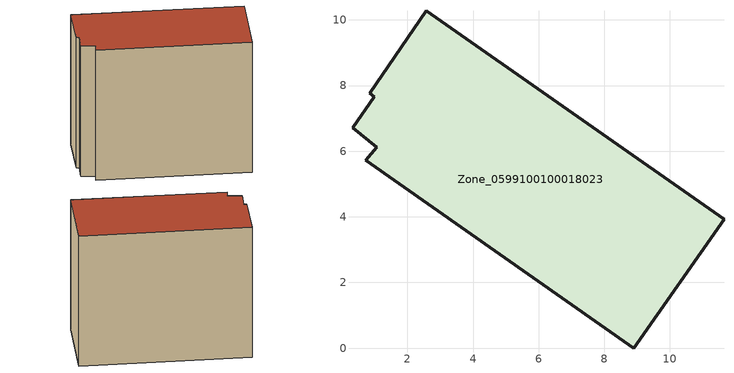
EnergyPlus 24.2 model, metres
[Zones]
Zone_0599100100018023
 floor ground (C_G): 1.07,6.12 0.33,6.72 0.99,7.66 0.85,7.76 2.57,10.28 11.65,3.92 8.9,0 0.74,5.73 z0
 wall outside (C_F): 11.65,3.92 2.57,10.28 0.85,7.76 0.99,7.66 0.33,6.72 1.07,6.12 0.74,5.73 8.9,0 11.65,3.92 z0:9.43
 roof outside (C_R): 0.33,6.72 1.07,6.12 0.74,5.73 8.9,0 11.65,3.92 2.57,10.28 0.85,7.76 0.99,7.66 z9.43
[BUILDING]
Pand.0599100100018023: North Axis=0; Terrain=City; Loads Convergence Tolerance Value=0.04; Temperature Convergence Tolerance Value=0.4; Solar Distribution=FullExterior; Maximum Number of Warmup Days=25; Minimum Number of Warmup Days=1
[Site:Location]
Rotterdam.The.Hague.AP_ZH_NLD Design_Conditions: Latitude=51.96; Longitude=4.45; Time Zone=1; Elevation=-4.5
[SITE:GROUNDTEMPERATURE:BUILDINGSURFACE]
18, 18, 18, 18, 18, 18, 18, 18, 18, 18, 18, 18
[MATERIAL] Thermal Absorptance=0.9; Solar Absorptance=0.7; Visible Absorptance=0.7
Name | Roughness | Thickness | Conductivity | Density | Specific Heat
G.TI.2015-2018 | MediumSmooth | 0.15 | 0.0428571 | 540 | 1210
F.TI.2015-2018 | Rough | 0.3 | 0.0666667 | 1920 | 840
R.TI.2015-2018 | MediumRough | 0.2 | 0.0333333 | 1500 | 1000
[CONSTRUCTION]
C_G: G.TI.2015-2018
C_F: F.TI.2015-2018
C_R: R.TI.2015-2018
[ZONE]
Zone_0599100100018023: Type=1; Multiplier=1; Ceiling Height=Autocalculate; Volume=Autocalculate; Floor Area=autocalculate; Part of Total Floor Area=Yes
[ZONEINFILTRATION:DESIGNFLOWRATE]
Infil_Zone_0599100100018023: Zone or ZoneList or Space or SpaceList=Zone_0599100100018023; Schedule=AlwaysOn; Design Flow Rate Calculation Method=Flow/Area; Flow Rate per Floor Area=0.0015; Constant Term Coefficient=1; Temperature Term Coefficient=0; Velocity Term Coefficient=0; Velocity Squared Term Coefficient=0
[HVACTEMPLATE:ZONE:IDEALLOADSAIRSYSTEM]
Zone_0599100100018023: Maximum Heating Supply Air Temperature=50; Minimum Cooling Supply Air Temperature=13; Maximum Heating Supply Air Humidity Ratio=0.0156; Minimum Cooling Supply Air Humidity Ratio=0.0077; Heating Limit=NoLimit; Cooling Limit=NoLimit; Dehumidification Control Type=ConstantSensibleHeatRatio; Cooling Sensible Heat Ratio=0.7; Dehumidification Setpoint=60; Humidification Control Type=None; Humidification Setpoint=30; Outdoor Air Method=None; Outdoor Air Flow Rate per Person=0.00944; Outdoor Air Flow Rate per Zone Floor Area=0; Outdoor Air Flow Rate per Zone=0; Demand Controlled Ventilation Type=None; Outdoor Air Economizer Type=NoEconomizer; Heat Recovery Type=None; Sensible Heat Recovery Effectiveness=0.7; Latent Heat Recovery Effectiveness=0.65
[ZONECONTROL:THERMOSTAT]
ThermostatControl_Zone_0599100100018023: Zone or ZoneList=Zone_0599100100018023; Control Type Schedule=DualSetpointControlType; Control 1=Thermostat_Zone_0599100100018023; Temperature Difference Between Cutout And Setpoint=0
[THERMOSTATSETPOINT:DUALSETPOINT]
Thermostat_Zone_0599100100018023: Heating Setpoint Temperature Schedule=HeatingSetpoint_Zone_0599100100018023; Cooling Setpoint Temperature Schedule=CoolingSetpoint_Zone_0599100100018023
[SCHEDULE:COMPACT]
HeatingSetpoint_Zone_0599100100018023: Through: 12/31, For: AllDays, Until: 24:00, 21
CoolingSetpoint_Zone_0599100100018023: Through: 12/31, For: AllDays, Until: 24:00, 24
DualSetpointControlType: Through: 12/31, For: AllDays, Until: 24:00, 4
AlwaysOn: Through: 12/31, For: AllDays, Until: 24:00, 1
